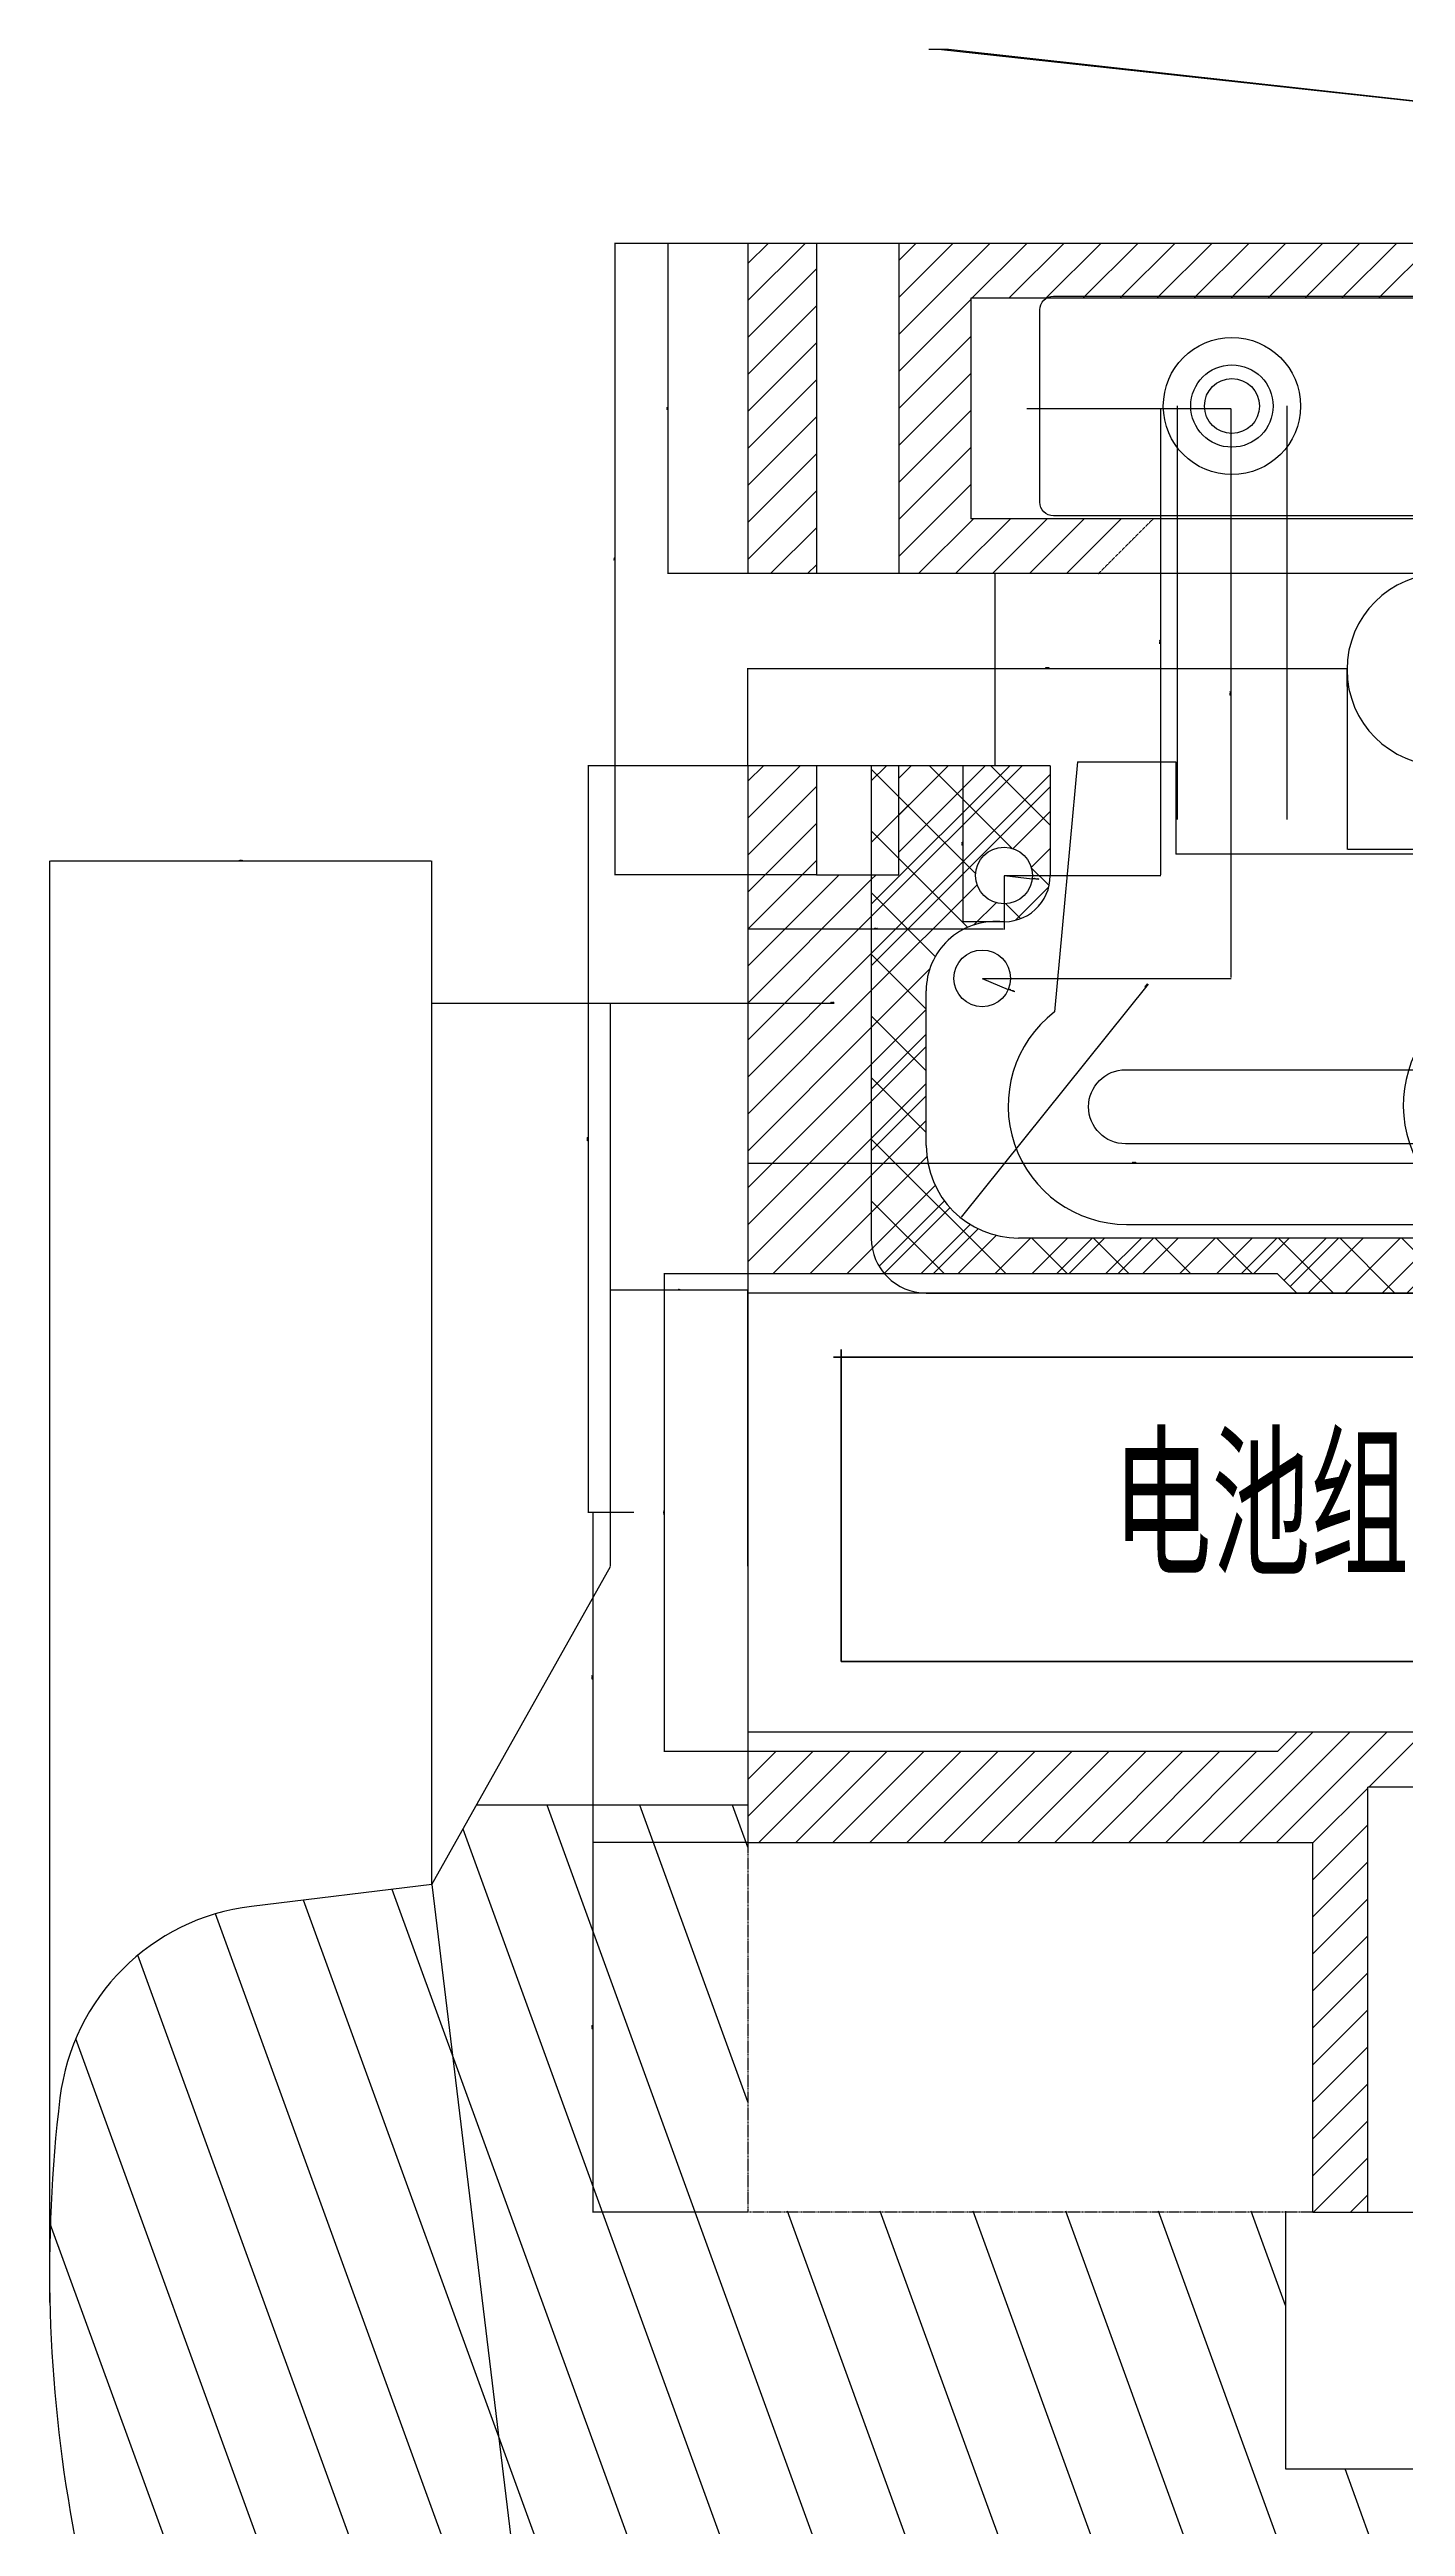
# Model space of a CAD drawing. Header units: millimetres. Extents: x -58888 to 18660, y 15387 to 38068.
# Drawn here: x -58888 to -53948, y 25546 to 34570 of the extents above; entities that cross this region are included whole.
import ezdxf
from ezdxf import colors
from ezdxf.entities.mleader import LeaderData, LeaderLine
from ezdxf.math import Vec2, Vec3

# ---------------------------------------------------------------- set-up
doc = ezdxf.new("R2010")
doc.units = ezdxf.units.MM
doc.linetypes.add('HIDDEN', pattern=[9.525, 6.35, -3.175])
doc.layers.add('图层2', color=108, linetype='Continuous')
doc.styles.get("Standard").update_dxf_attribs({"font": 'txt', "bigfont": 'gbcbig.shx'})
doc.dimstyles.new('ISO-25', dxfattribs={"dimtxt": 2.5, "dimasz": 2.5, "dimexe": 1.25, "dimexo": 0.625, "dimtad": 1, "dimtxsty": 'Standard', "dimcen": 2.5, "dimadec": 0, "dimazin": 0, "dimtfac": 1, "dimtmove": 0, "dimatfit": 3, "dimfxl": 1, "dimarcsym": 0})

# ---------------------------------------------------------------- blocks, each defined once
blk = doc.blocks.new('*D99')
at = {"layer": 'Defpoints', "color": 0, "linetype": 'ByBlock'}
for p in [(-56844.1, 30050.7), (-56844.1, 29043.7), (-56344.1, 29043.7)]:
    blk.add_point(p, dxfattribs=at)
at = {"layer": '图层2', "color": 0, "linetype": 'ByBlock', "lineweight": -2}
for p, q in [((-56844.1, 29044.4), (-56844.1, 30051.9)), ((-56346.6, 30050.7), (-56841.6, 30050.7)), ((-56344.1, 29044.4), (-56344.1, 30051.9))]:
    blk.add_line(p, q, dxfattribs=at)
at = {"layer": '图层2', "color": 0, "linetype": 'ByBlock'}
for points in [[(-56841.6, 30051.1), (-56841.6, 30050.3), (-56844.1, 30050.7)], [(-56346.6, 30051.1), (-56346.6, 30050.3), (-56344.1, 30050.7)]]:
    blk.add_solid(points, dxfattribs=at)
at = {"layer": '图层2', "color": 0, "linetype": 'ByBlock', "insert": (-56594.1, 30052.6), "char_height": 2.5, "attachment_point": 5}
blk.add_mtext('500', dxfattribs=at)
blk = doc.blocks.new('*D100')
at = {"layer": 'Defpoints', "color": 0, "linetype": 'ByBlock'}
for p in [(-57495.1, 31095.9), (-56844.1, 29043.7), (-57495.1, 27884.9)]:
    blk.add_point(p, dxfattribs=at)
at = {"layer": '图层2', "color": 0, "linetype": 'ByBlock', "lineweight": -2}
for p, q in [((-57495.1, 27885.5), (-57495.1, 31097.1)), ((-57492.6, 31095.9), (-56846.6, 31095.9)), ((-56844.1, 29044.4), (-56844.1, 31097.1)), ((-56844.1, 31095.9), (-56029.6, 31095.9))]:
    blk.add_line(p, q, dxfattribs=at)
at = {"layer": '图层2', "color": 0, "linetype": 'ByBlock'}
for points in [[(-57492.6, 31096.3), (-57492.6, 31095.5), (-57495.1, 31095.9)], [(-56846.6, 31096.3), (-56846.6, 31095.5), (-56844.1, 31095.9)]]:
    blk.add_solid(points, dxfattribs=at)
at = {"layer": '图层2', "color": 0, "linetype": 'ByBlock', "insert": (-56036.5, 31098), "char_height": 2.5, "attachment_point": 5}
blk.add_mtext('650,92', dxfattribs=at)
blk = doc.blocks.new('*D101')
at = {"layer": 'Defpoints', "color": 0, "linetype": 'ByBlock'}
for p in [(-58886.9, 31613.1), (-57495.1, 27884.9), (-58886.9, 26361.5)]:
    blk.add_point(p, dxfattribs=at)
at = {"layer": '图层2', "color": 0, "linetype": 'ByBlock', "lineweight": -2}
for p, q in [((-58886.9, 26362.1), (-58886.9, 31614.3)), ((-57497.6, 31613.1), (-58884.4, 31613.1)), ((-57495.1, 27885.5), (-57495.1, 31614.3))]:
    blk.add_line(p, q, dxfattribs=at)
at = {"layer": '图层2', "color": 0, "linetype": 'ByBlock'}
for points in [[(-58884.4, 31613.5), (-58884.4, 31612.6), (-58886.9, 31613.1)], [(-57497.6, 31613.5), (-57497.6, 31612.6), (-57495.1, 31613.1)]]:
    blk.add_solid(points, dxfattribs=at)
at = {"layer": '图层2', "color": 0, "linetype": 'ByBlock', "insert": (-58191, 31615.1), "char_height": 2.5, "attachment_point": 5}
blk.add_mtext('1391,84', dxfattribs=at)
blk = doc.blocks.new('fghjkkk')
at = {"layer": '图层2', "color": 4, "linetype": 'ByBlock'}
blk.add_lwpolyline([(8494.25, -2299.241), (8463.586, -2299.241, -0.414214), (8463.086, -2298.741), (8463.086, -2291.741, -0.414214), (8463.586, -2291.241), (8494.25, -2291.241, -0.414214), (8494.75, -2291.741), (8494.75, -2298.741, -0.414214)], format="xyb", close=True, dxfattribs=at)
for points in [[(8494.75, -2298.111), (8518.362, -2298.111, 1), (8518.362, -2292.371), (8494.75, -2292.371)], [(8521.132, -2295.991), (8531.23, -2295.991, 1), (8531.23, -2294.491), (8521.132, -2294.491)]]:
    blk.add_lwpolyline(points, format="xyb", dxfattribs=at)
at = {"layer": '图层2', "color": 2, "linetype": 'ByBlock'}
for radius in [2.5, 1.5]:
    blk.add_circle((8470.086, -2295.241), radius, dxfattribs=at)
at = {"layer": '图层2', "color": 4, "linetype": 'ByBlock'}
blk.add_circle((8470.086, -2295.241), 1, dxfattribs=at)
blk = doc.blocks.new('bfgjkkj')
at = {"layer": '图层2', "color": 2, "linetype": 'ByBlock'}
for p, q in [((8509.539, -2458.312), (8509.539, -2473.381)), ((8513.539, -2458.312), (8513.539, -2473.381))]:
    blk.add_line(p, q, dxfattribs=at)
blk.add_blockref('fghjkkk', (41.453, -163.072), dxfattribs=at)
blk = doc.blocks.new('*D138')
at = {"layer": 'Defpoints', "color": 0, "linetype": 'ByBlock'}
for p in [(-56344.1, 30110), (-56648.3, 28370), (-56344.1, 28370)]:
    blk.add_point(p, dxfattribs=at)
at = {"layer": '图层2', "color": 0, "linetype": 'ByBlock', "lineweight": -2}
for p, q in [((-56344.8, 30110), (-56649.5, 30110)), ((-56648.3, 30107.5), (-56648.3, 28372.5)), ((-56344.8, 28370), (-56649.5, 28370))]:
    blk.add_line(p, q, dxfattribs=at)
at = {"layer": '图层2', "color": 0, "linetype": 'ByBlock'}
for points in [[(-56648.7, 30107.5), (-56647.9, 30107.5), (-56648.3, 30110)], [(-56648.7, 28372.5), (-56647.9, 28372.5), (-56648.3, 28370)]]:
    blk.add_solid(points, dxfattribs=at)
at = {"layer": '图层2', "color": 0, "linetype": 'ByBlock', "insert": (-56650.2, 29240), "char_height": 2.5, "attachment_point": 5, "rotation": 90}
blk.add_mtext('M18*1.5', dxfattribs=at)
blk = doc.blocks.new('*D139')
at = {"layer": 'Defpoints', "color": 0, "linetype": 'ByBlock'}
for p in [(-56344.1, 33864), (-56635.8, 32661), (-56344.1, 32661)]:
    blk.add_point(p, dxfattribs=at)
at = {"layer": '图层2', "color": 0, "linetype": 'ByBlock', "lineweight": -2}
for p, q in [((-56344.8, 33864), (-56637.1, 33864)), ((-56635.8, 33861.5), (-56635.8, 32663.5)), ((-56344.8, 32661), (-56637.1, 32661))]:
    blk.add_line(p, q, dxfattribs=at)
at = {"layer": '图层2', "color": 0, "linetype": 'ByBlock'}
for points in [[(-56636.2, 33861.5), (-56635.4, 33861.5), (-56635.8, 33864)], [(-56636.2, 32663.5), (-56635.4, 32663.5), (-56635.8, 32661)]]:
    blk.add_solid(points, dxfattribs=at)
at = {"layer": '图层2', "color": 0, "linetype": 'ByBlock', "insert": (-56637.7, 33262.5), "char_height": 2.5, "attachment_point": 5, "rotation": 90}
blk.add_mtext('1203', dxfattribs=at)
blk = doc.blocks.new('*D140')
at = {"layer": 'Defpoints', "color": 0, "linetype": 'ByBlock'}
for p in [(-56344.1, 31961), (-56925.9, 29240), (-56820.8, 29240)]:
    blk.add_point(p, dxfattribs=at)
at = {"layer": '图层2', "color": 0, "linetype": 'ByBlock', "lineweight": -2}
for p, q in [((-56344.8, 31961), (-56927.2, 31961)), ((-56925.9, 31958.5), (-56925.9, 29242.5)), ((-56821.4, 29240), (-56927.2, 29240))]:
    blk.add_line(p, q, dxfattribs=at)
at = {"layer": '图层2', "color": 0, "linetype": 'ByBlock'}
for points in [[(-56926.3, 31958.5), (-56925.5, 31958.5), (-56925.9, 31961)], [(-56926.3, 29242.5), (-56925.5, 29242.5), (-56925.9, 29240)]]:
    blk.add_solid(points, dxfattribs=at)
at = {"layer": '图层2', "color": 0, "linetype": 'ByBlock', "insert": (-56928, 30600.5), "char_height": 2.5, "attachment_point": 5, "rotation": 90}
blk.add_mtext('2720,97', dxfattribs=at)
blk = doc.blocks.new('*D115')
at = {"layer": 'Defpoints', "color": 0, "linetype": 'ByBlock'}
for p in [(-56758.3, 29240), (-56909.1, 28038.7), (-56344.1, 28038.7)]:
    blk.add_point(p, dxfattribs=at)
at = {"layer": '图层2', "color": 0, "linetype": 'ByBlock', "lineweight": -2}
for p, q in [((-56758.9, 29240), (-56910.3, 29240)), ((-56909.1, 29237.5), (-56909.1, 28041.2)), ((-56344.8, 28038.7), (-56910.3, 28038.7))]:
    blk.add_line(p, q, dxfattribs=at)
at = {"layer": '图层2', "color": 0, "linetype": 'ByBlock'}
for points in [[(-56909.5, 29237.5), (-56908.7, 29237.5), (-56909.1, 29240)], [(-56909.5, 28041.2), (-56908.7, 28041.2), (-56909.1, 28038.7)]]:
    blk.add_solid(points, dxfattribs=at)
at = {"layer": '图层2', "color": 0, "linetype": 'ByBlock', "insert": (-56911.2, 28639.4), "char_height": 2.5, "attachment_point": 5, "rotation": 90}
blk.add_mtext('1201,27', dxfattribs=at)
blk = doc.blocks.new('*D141')
at = {"layer": 'Defpoints', "color": 0, "linetype": 'ByBlock'}
for p in [(-56344.1, 28038.7), (-56909.1, 26691.4), (-56344.1, 26691.4)]:
    blk.add_point(p, dxfattribs=at)
at = {"layer": '图层2', "color": 0, "linetype": 'ByBlock', "lineweight": -2}
for p, q in [((-56344.8, 28038.7), (-56910.3, 28038.7)), ((-56909.1, 28036.2), (-56909.1, 26693.9)), ((-56344.8, 26691.4), (-56910.3, 26691.4))]:
    blk.add_line(p, q, dxfattribs=at)
at = {"layer": '图层2', "color": 0, "linetype": 'ByBlock'}
for points in [[(-56909.5, 28036.2), (-56908.7, 28036.2), (-56909.1, 28038.7)], [(-56909.5, 26693.9), (-56908.7, 26693.9), (-56909.1, 26691.4)]]:
    blk.add_solid(points, dxfattribs=at)
at = {"layer": '图层2', "color": 0, "linetype": 'ByBlock', "insert": (-56911.2, 27365.1), "char_height": 2.5, "attachment_point": 5, "rotation": 90}
blk.add_mtext('1347,36', dxfattribs=at)
blk = doc.blocks.new('*D142')
at = {"layer": 'Defpoints', "color": 0, "linetype": 'ByBlock'}
for p in [(-54160.9, 32311), (-50438.6, 32311), (-50438.6, 31657.5)]:
    blk.add_point(p, dxfattribs=at)
at = {"layer": '图层2', "color": 0, "linetype": 'ByBlock', "lineweight": -2}
for p, q in [((-54160.9, 32310.4), (-54160.9, 31656.3)), ((-50438.6, 32310.4), (-50438.6, 31656.3)), ((-54158.4, 31657.5), (-50441.1, 31657.5))]:
    blk.add_line(p, q, dxfattribs=at)
at = {"layer": '图层2', "color": 0, "linetype": 'ByBlock'}
for points in [[(-54158.4, 31657.9), (-54158.4, 31657.1), (-54160.9, 31657.5)], [(-50441.1, 31657.9), (-50441.1, 31657.1), (-50438.6, 31657.5)]]:
    blk.add_solid(points, dxfattribs=at)
at = {"layer": '图层2', "color": 0, "linetype": 'ByBlock', "insert": (-52299.7, 31659.6), "char_height": 2.5, "attachment_point": 5}
blk.add_mtext('3722,32', dxfattribs=at)
blk = doc.blocks.new('*D116')
at = {"layer": 'Defpoints', "color": 0, "linetype": 'ByBlock'}
for p in [(-54160.9, 32315.1), (-54160.9, 32248.5), (-56344.1, 31961)]:
    blk.add_point(p, dxfattribs=at)
at = {"layer": '图层2', "color": 0, "linetype": 'ByBlock', "lineweight": -2}
for p, q in [((-56344.1, 31961.6), (-56344.1, 32316.4)), ((-56341.6, 32315.1), (-54163.4, 32315.1)), ((-54160.9, 32249.1), (-54160.9, 32316.4))]:
    blk.add_line(p, q, dxfattribs=at)
at = {"layer": '图层2', "color": 0, "linetype": 'ByBlock'}
for points in [[(-56341.6, 32315.5), (-56341.6, 32314.7), (-56344.1, 32315.1)], [(-54163.4, 32315.5), (-54163.4, 32314.7), (-54160.9, 32315.1)]]:
    blk.add_solid(points, dxfattribs=at)
at = {"layer": '图层2', "color": 0, "linetype": 'ByBlock', "insert": (-55252.5, 32317.2), "char_height": 2.5, "attachment_point": 5}
blk.add_mtext('2183,27', dxfattribs=at)
blk = doc.blocks.new('*D143')
at = {"layer": 'Defpoints', "color": 0, "linetype": 'ByBlock'}
for p in [(-56344.1, 33864), (-56828.6, 31564), (-56094.1, 31564)]:
    blk.add_point(p, dxfattribs=at)
at = {"layer": '图层2', "color": 0, "linetype": 'ByBlock', "lineweight": -2}
for p, q in [((-56344.8, 33864), (-56829.9, 33864)), ((-56828.6, 33861.5), (-56828.6, 31566.5)), ((-56094.8, 31564), (-56829.9, 31564))]:
    blk.add_line(p, q, dxfattribs=at)
at = {"layer": '图层2', "color": 0, "linetype": 'ByBlock'}
for points in [[(-56829.1, 33861.5), (-56828.2, 33861.5), (-56828.6, 33864)], [(-56829.1, 31566.5), (-56828.2, 31566.5), (-56828.6, 31564)]]:
    blk.add_solid(points, dxfattribs=at)
at = {"layer": '图层2', "color": 0, "linetype": 'ByBlock', "insert": (-56830.5, 32714), "char_height": 2.5, "attachment_point": 5, "rotation": 90}
blk.add_mtext('2300', dxfattribs=at)
blk = doc.blocks.new('*D117')
at = {"layer": 'Defpoints', "color": 0, "linetype": 'ByBlock'}
for p in [(-55410.7, 31561.1), (-55307.9, 31549.1)]:
    blk.add_point(p, dxfattribs=at)
at = {"layer": '图层2', "color": 0, "linetype": 'ByBlock', "lineweight": -2}
for p, q in [((-55410.7, 31561.1), (-55307.9, 31549.1)), ((-55284, 31546.4), (-55305.4, 31548.9))]:
    blk.add_line(p, q, dxfattribs=at)
at = {"layer": '图层2', "color": 0, "linetype": 'ByBlock'}
blk.add_solid([(-55305.4, 31549.3), (-55305.5, 31548.4), (-55307.9, 31549.1)], dxfattribs=at)
at = {"layer": '图层2', "color": 0, "linetype": 'ByBlock', "insert": (-55293.3, 31549.5), "char_height": 2.5, "attachment_point": 5, "rotation": 353.38564}
blk.add_mtext('M2 深度8mm', dxfattribs=at)
blk = doc.blocks.new('*D145')
at = {"layer": 'Defpoints', "color": 0, "linetype": 'ByBlock'}
for p in [(-55490.2, 31186.4), (-55395, 31146.3)]:
    blk.add_point(p, dxfattribs=at)
at = {"layer": '图层2', "color": 0, "linetype": 'ByBlock', "lineweight": -2}
for p, q in [((-55490.2, 31186.4), (-55395, 31146.3)), ((-55372.9, 31137), (-55392.7, 31145.4))]:
    blk.add_line(p, q, dxfattribs=at)
at = {"layer": '图层2', "color": 0, "linetype": 'ByBlock'}
blk.add_solid([(-55392.6, 31145.7), (-55392.9, 31145), (-55395, 31146.3)], dxfattribs=at)
at = {"layer": '图层2', "color": 0, "linetype": 'ByBlock', "insert": (-55380.9, 31142.5), "char_height": 2.5, "attachment_point": 5, "rotation": 337.18463}
blk.add_mtext('%%C2 深度6mm', dxfattribs=at)
blk = doc.blocks.new('*D146')
at = {"layer": 'Defpoints', "color": 0, "linetype": 'ByBlock'}
for p in [(-56344.1, 31561.1), (-55410.7, 31561.1), (-56344.1, 31365.7)]:
    blk.add_point(p, dxfattribs=at)
at = {"layer": '图层2', "color": 0, "linetype": 'ByBlock', "lineweight": -2}
for p, q in [((-56344.1, 31560.4), (-56344.1, 31364.5)), ((-55410.7, 31560.4), (-55410.7, 31364.5)), ((-55413.2, 31365.7), (-56341.6, 31365.7))]:
    blk.add_line(p, q, dxfattribs=at)
at = {"layer": '图层2', "color": 0, "linetype": 'ByBlock'}
for points in [[(-56341.6, 31366.2), (-56341.6, 31365.3), (-56344.1, 31365.7)], [(-55413.2, 31366.2), (-55413.2, 31365.3), (-55410.7, 31365.7)]]:
    blk.add_solid(points, dxfattribs=at)
at = {"layer": '图层2', "color": 0, "linetype": 'ByBlock', "insert": (-55877.4, 31367.8), "char_height": 2.5, "attachment_point": 5}
blk.add_mtext('933,48', dxfattribs=at)
blk = doc.blocks.new('*D118')
at = {"layer": 'Defpoints', "color": 0, "linetype": 'ByBlock'}
for p in [(-55327.6, 33262.5), (-55410.7, 31561.1), (-54840.5, 31561.1)]:
    blk.add_point(p, dxfattribs=at)
at = {"layer": '图层2', "color": 0, "linetype": 'ByBlock', "lineweight": -2}
for p, q in [((-55327, 33262.5), (-54839.2, 33262.5)), ((-54840.5, 33260), (-54840.5, 31563.6)), ((-55410, 31561.1), (-54839.2, 31561.1))]:
    blk.add_line(p, q, dxfattribs=at)
at = {"layer": '图层2', "color": 0, "linetype": 'ByBlock'}
for points in [[(-54840.9, 33260), (-54840.1, 33260), (-54840.5, 33262.5)], [(-54840.9, 31563.6), (-54840.1, 31563.6), (-54840.5, 31561.1)]]:
    blk.add_solid(points, dxfattribs=at)
at = {"layer": '图层2', "color": 0, "linetype": 'ByBlock', "insert": (-54842.6, 32411.8), "char_height": 2.5, "attachment_point": 5, "rotation": 90}
blk.add_mtext('1701,43', dxfattribs=at)
blk = doc.blocks.new('*D119')
at = {"layer": 'Defpoints', "color": 0, "linetype": 'ByBlock'}
for p in [(-55327.6, 33262.5), (-55490.2, 31186.4), (-54583.7, 31186.4)]:
    blk.add_point(p, dxfattribs=at)
at = {"layer": '图层2', "color": 0, "linetype": 'ByBlock', "lineweight": -2}
for p, q in [((-55327, 33262.5), (-54582.5, 33262.5)), ((-54583.7, 33260), (-54583.7, 31188.9)), ((-55489.6, 31186.4), (-54582.5, 31186.4))]:
    blk.add_line(p, q, dxfattribs=at)
at = {"layer": '图层2', "color": 0, "linetype": 'ByBlock'}
for points in [[(-54584.2, 33260), (-54583.3, 33260), (-54583.7, 33262.5)], [(-54584.2, 31188.9), (-54583.3, 31188.9), (-54583.7, 31186.4)]]:
    blk.add_solid(points, dxfattribs=at)
at = {"layer": '图层2', "color": 0, "linetype": 'ByBlock', "insert": (-54585.8, 32224.4), "char_height": 2.5, "attachment_point": 5, "rotation": 90}
blk.add_mtext('2076,12', dxfattribs=at)
blk = doc.blocks.new('*D148')
at = {"layer": 'Defpoints', "color": 0, "linetype": 'ByBlock'}
for p in [(-56344.1, 30681), (-53528.1, 30722.4), (-53528.1, 30512.7)]:
    blk.add_point(p, dxfattribs=at)
at = {"layer": '图层2', "color": 0, "linetype": 'ByBlock', "lineweight": -2}
for p, q in [((-53528.1, 30721.8), (-53528.1, 30511.4)), ((-56344.1, 30680.4), (-56344.1, 30511.4)), ((-56341.6, 30512.7), (-53530.6, 30512.7))]:
    blk.add_line(p, q, dxfattribs=at)
at = {"layer": '图层2', "color": 0, "linetype": 'ByBlock'}
for points in [[(-56341.6, 30513.1), (-56341.6, 30512.3), (-56344.1, 30512.7)], [(-53530.6, 30513.1), (-53530.6, 30512.3), (-53528.1, 30512.7)]]:
    blk.add_solid(points, dxfattribs=at)
at = {"layer": '图层2', "color": 0, "linetype": 'ByBlock', "insert": (-54936.1, 30514.8), "char_height": 2.5, "attachment_point": 5}
blk.add_mtext('2816,01', dxfattribs=at)
blk = doc.blocks.new('*D149')
at = {"layer": 'Defpoints', "color": 0, "linetype": 'ByBlock'}
for p in [(-55242.3, 31961), (-55560.4, 31392.6), (-55410.7, 31392.6)]:
    blk.add_point(p, dxfattribs=at)
at = {"layer": '图层2', "color": 0, "linetype": 'ByBlock', "lineweight": -2}
for p, q in [((-55242.9, 31961), (-55561.7, 31961)), ((-55560.4, 31958.5), (-55560.4, 31395.1)), ((-55411.3, 31392.6), (-55561.7, 31392.6))]:
    blk.add_line(p, q, dxfattribs=at)
at = {"layer": '图层2', "color": 0, "linetype": 'ByBlock'}
for points in [[(-55560.8, 31958.5), (-55560, 31958.5), (-55560.4, 31961)], [(-55560.8, 31395.1), (-55560, 31395.1), (-55560.4, 31392.6)]]:
    blk.add_solid(points, dxfattribs=at)
at = {"layer": '图层2', "color": 0, "linetype": 'ByBlock', "insert": (-55562.5, 31676.8), "char_height": 2.5, "attachment_point": 5, "rotation": 90}
blk.add_mtext('568,35', dxfattribs=at)
blk = doc.blocks.new('*D150')
at = {"layer": 'Defpoints', "color": 0, "linetype": 'ByBlock'}
for p in [(-55357.3, 30576.8), (-55568.1, 30314.1)]:
    blk.add_point(p, dxfattribs=at)
at = {"layer": '图层2', "color": 0, "linetype": 'ByBlock', "lineweight": -2}
blk.add_line((-54885, 31165.7), (-55566.5, 30316), dxfattribs=at)
at = {"layer": '图层2', "color": 0, "linetype": 'ByBlock'}
blk.add_solid([(-55566.8, 30316.3), (-55566.2, 30315.8), (-55568.1, 30314.1)], dxfattribs=at)
at = {"layer": '图层2', "color": 0, "linetype": 'ByBlock', "insert": (-54891.9, 31160.5), "char_height": 2.5, "attachment_point": 5, "rotation": 51.2675}
blk.add_mtext('R336,84', dxfattribs=at)

msp = doc.modelspace()

# ---------------------------------------------------------------- hatches: boundary and pattern name
at = {"layer": '图层2', "linetype": 'ByBlock'}
h = msp.add_hatch(dxfattribs=at)
h.set_pattern_fill('ANSI37', color=62, scale=50)
h.set_pattern_definition([(45, (-269939.84, 88389.9), (-112.2532, 112.2532), []), (135, (-269939.84, 88389.9), (-112.2532, -112.2532), [])])
h.paths.add_polyline_path([(-55794.149, 31960.98), (-55894.149, 31960.98), (-55894.149, 31563.98), (-55794.149, 31563.98)], flags=17)
h.paths.add_polyline_path([(-55242.253, 31960.98), (-55794.149, 31960.98), (-55794.149, 31563.98), (-55894.149, 31563.98), (-55894.149, 30240.008, 0.17876466), (-55846.136, 30110.008), (-54414.149, 30110.008), (-54344.149, 30040.008), (-51454.055, 30040.008), (-51654.055, 30240.008), (-55357.309, 30240.008, -0.41421356), (-55694.149, 30576.848), (-55694.149, 31141.172, -0.43908243), (-55420.284, 31392.908, 0.4310378), (-55242.253, 31561.054)])
h.paths.add_polyline_path([(-55307.237, 31561.054, -1), (-55514.109, 31561.054, -1)], flags=16)
h.paths.add_polyline_path([(-48737.961, 30240.008), (-51654.055, 30240.008), (-51454.055, 30040.008), (-48937.961, 30040.008)])
h.paths.add_polyline_path([(-48594.199, 30240.008), (-48737.961, 30240.008), (-48937.961, 30040.008), (-48794.199, 30040.008, 0.41421356)])
h.paths.add_polyline_path([(-48794.199, 32860.98), (-50569.627, 32860.98), (-50369.627, 32660.98), (-48594.199, 32660.98, 0.41421356)])
h.paths.add_polyline_path([(-50569.627, 32860.98), (-52028.666, 32860.98, 0.41421356), (-52228.666, 32660.98), (-50788.559, 32660.98), (-50369.627, 32660.98)])
h = msp.add_hatch(dxfattribs=at)
h.set_pattern_fill('ANSI31', color=4, scale=100, angle=65)
h.set_pattern_definition([(110, (-905925.4, 279102.75), (-298.35241, -108.5914), [])])
h.paths.add_polyline_path([(-52021.831, 24274.494, -0.24281343), (-51463.971, 24592.281), (-48151.895, 24729.478, -0.60925201), (-47536.093, 23648.464), (-48971.61, 21440.979, -0.32277891), (-49734.791, 21145.171), (-52824.808, 21949.581, -0.37647945), (-53098.18, 22619.324)], flags=16)
h.paths.add_polyline_path([(-47390.874, 21487.165), (-45399.91, 24548.796, -0.24281343), (-44842.05, 24866.583), (-40619.949, 25041.476, -0.60925201), (-40004.146, 23960.462), (-42703.649, 19809.267, -0.32277891), (-43466.831, 19513.459), (-46980.393, 20428.13, -0.51196847)], flags=16)
h.paths.add_polyline_path([(-41122.913, 19855.453), (-37867.963, 24860.794, -0.24281343), (-37310.104, 25178.581), (-31097.028, 25435.947, -0.29634253), (-29895.241, 24557.974, -0.20121363), (-29924.915, 23110.825), (-30732.152, 21617.942, 0.09238519), (-32418.038, 18253.242, -0.34522848), (-34572.711, 17198.09), (-40712.432, 18796.418, -0.51196847)], flags=16)
h.paths.add_polyline_path([(-57495.066, 27884.897), (-58152.262, 27805.388, 0.34516223), (-58850.33, 27107.715, 0.15156572), (-58299.647, 24079.358, -0.11586406), (-57527.602, 19738.273, 0.21312107), (-57056.105, 16696.075, 0.24871702), (-56807.78, 16564.405), (-56125.485, 16564.405)])
edge = h.paths.add_edge_path()
edge.add_line((-17258.239, 24118.108), (-17258.239, 24718.108))
edge.add_line((-17258.239, 24718.108), (-17058.888, 24718.108))
edge.add_line((-17058.888, 24718.108), (-17058.888, 25756.178))
edge.add_line((-17058.888, 25756.178), (-20300.791, 25756.178))
edge.add_line((-20300.791, 25756.178), (-20300.791, 25260.247))
edge.add_line((-20300.791, 25260.247), (-19758.687, 25260.247))
edge.add_arc((-19758.687, 24960.247), 300, 45.0173803, 90, ccw=False)
edge.add_line((-19546.62, 25172.444), (-19397.117, 25023.032))
edge.add_arc((-19609.185, 24810.836), 300, 3.4703282, 45.0173803, ccw=False)
edge.add_line((-19309.735, 24828.995), (-19259.588, 24002.073))
edge.add_arc((-19559.038, 23983.914), 300, -36.114949, 3.4703282, ccw=False)
edge.add_line((-19316.687, 23807.092), (-20275.67, 22492.718))
edge.add_arc((-20518.021, 22669.54), 300, 270, 323.885051, ccw=False)
edge.add_line((-20518.021, 22369.54), (-22892.832, 22369.54))
edge.add_arc((-22892.832, 22669.54), 300, 209.6387518, 270, ccw=False)
edge.add_line((-23153.58, 22521.181), (-23954.456, 23928.76))
edge.add_arc((-23693.708, 24077.119), 300, 183.3685003, 209.6387518, ccw=False)
edge.add_line((-23993.19, 24059.492), (-24012.942, 24395.08))
edge.add_arc((-23713.46, 24412.708), 300, 134.9825485, 183.3685003, ccw=False)
edge.add_line((-23925.528, 24624.904), (-23377.654, 25172.444))
edge.add_arc((-23165.587, 24960.247), 300, 90, 134.9825485, ccw=False)
edge.add_line((-23165.587, 25260.247), (-22700.791, 25260.247))
edge.add_line((-22700.791, 25260.247), (-22700.791, 25756.178))
edge.add_line((-22700.791, 25756.178), (-54384.893, 25756.178))
edge.add_line((-54384.893, 25756.178), (-54384.893, 26695.107))
edge.add_line((-54384.893, 26695.107), (-56344.149, 26695.107))
edge.add_line((-56344.149, 26695.107), (-56344.149, 28174.342))
edge.add_line((-56344.149, 28174.342), (-57332.485, 28174.342))
edge.add_line((-57332.485, 28174.342), (-57495.066, 27884.897))
edge.add_line((-57495.066, 27884.897), (-56125.485, 16564.405))
edge.add_line((-56125.485, 16564.405), (-52816.566, 16564.405))
edge.add_line((-52816.566, 16564.405), (-52800.47, 16695.88))
edge.add_arc((-51149.929, 17830.08), 2002.672, 82.8797516, 214.4956419, ccw=False)
edge.add_line((-50901.694, 19817.308), (-33883.103, 15386.93))
edge.add_line((-33883.103, 15386.93), (-27226.501, 15386.93))
edge.add_arc((-27226.501, 15486.93), 100, 270, 369.2135186)
edge.add_arc((-12199.043, 17924.486), 15123.869, 161.012335, 189.2135186, ccw=False)
edge.add_arc((-25334.891, 22475.924), 1222.248, 34.2506382, 162.4117108, ccw=False)
edge.add_line((-24324.601, 23163.822), (-23675.713, 22023.37))
edge.add_arc((-23067.301, 22369.54), 700, 209.6387518, 270)
edge.add_line((-23067.301, 21669.54), (-20365.542, 21669.54))
edge.add_arc((-20365.542, 22369.54), 700, 270, 323.885051)
edge.add_line((-19800.057, 21956.955), (-18432.955, 23830.693))
edge.add_arc((-17867.47, 23418.108), 700, 90, 143.885051, ccw=False)
edge.add_line((-17867.47, 24118.108), (-17258.239, 24118.108))
h.paths.add_polyline_path([(-3736.66, 24118.108), (-1495.066, 26693.779), (-1495.066, 27323.736), (-16108.888, 27323.736), (-16108.888, 25756.178), (-16458.888, 25756.178), (-16458.888, 24718.108), (-16258.239, 24718.108), (-16258.239, 24118.108)])

# ---------------------------------------------------------------- linework, layer by layer
at = {"color": 3, "lineweight": 60}
for p, q in [((-49372.23, 29806.845), (-56031.888, 29806.845)), ((-56004.14, 29834.574), (-56004.14, 28697.685)), ((-56004.14, 28697.685), (-49372.23, 28697.685))]:
    msp.add_line(p, q, dxfattribs=at)
at = {"color": 2, "linetype": 'ByBlock'}
msp.add_line((-57495.066, 27884.897), (-58152.262, 27805.388), dxfattribs=at)
for centre, radius, start, end in [((-58056.176, 27011.179), 800, 96.8982552, 173.0692175), ((-53694.615, 26480.995), 5193.668, 173.0692175, 207.5431396)]:
    msp.add_arc(centre, radius, start, end, dxfattribs=at)
at = {"layer": '图层2', "color": 2, "linetype": 'ByBlock'}
for p, q in [((-56344.149, 33863.98), (-56344.149, 32660.98)), ((-48344.199, 33863.98), (-56344.149, 33863.98)), ((-48344.199, 32660.98), (-56344.149, 32660.98)), ((-55444.149, 32660.98), (-55444.149, 31960.98)), ((-56344.149, 31960.98), (-56344.149, 28038.739)), ((-55242.253, 31960.98), (-56344.149, 31960.98)), ((-55242.253, 31960.98), (-55242.253, 31561.054)), ((-55694.149, 30576.848), (-55694.149, 31141.172)), ((-48344.199, 30240.008), (-55357.309, 30240.008)), ((-57495.066, 27884.897), (-56844.149, 29043.736)), ((-56344.149, 28174.342), (-57332.485, 28174.342)), ((-54084.893, 26691.379), (-54084.893, 28240.008)), ((-56344.149, 28038.739), (-54284.893, 28038.739)), ((-54284.893, 26691.379), (-54284.893, 28038.739)), ((-57495.066, 27884.897), (-56125.485, 16564.405)), ((-54384.893, 26695.107), (-54384.893, 25756.178)), ((-54284.893, 26691.379), (-46964.199, 26691.379)), ((-54384.893, 25756.178), (-16108.888, 25756.178))]:
    msp.add_line(p, q, dxfattribs=at)
at = {"layer": '图层2', "color": 4, "linetype": 'ByBlock'}
for p, q in [((-56344.149, 33790.234), (-56270.403, 33863.98)), ((-56344.149, 33655.531), (-56135.7, 33863.98)), ((-55794.149, 33801.419), (-55731.588, 33863.98)), ((-55794.149, 33666.715), (-55596.884, 33863.98)), ((-55794.149, 33532.011), (-55462.18, 33863.98)), ((-55527.477, 33663.98), (-55327.477, 33863.98)), ((-55392.773, 33663.98), (-55192.773, 33863.98)), ((-55258.069, 33663.98), (-55058.069, 33863.98)), ((-55123.365, 33663.98), (-54923.365, 33863.98)), ((-54988.661, 33663.98), (-54788.661, 33863.98)), ((-54853.957, 33663.98), (-54653.957, 33863.98)), ((-54719.254, 33663.98), (-54519.254, 33863.98)), ((-54584.55, 33663.98), (-54384.55, 33863.98)), ((-54449.846, 33663.98), (-54249.846, 33863.98)), ((-54315.142, 33663.98), (-54115.142, 33863.98)), ((-54180.438, 33663.98), (-53980.438, 33863.98)), ((-54045.734, 33663.98), (-53845.734, 33863.98)), ((-56344.149, 33520.827), (-56094.149, 33770.827)), ((-55794.149, 33397.308), (-55531.95, 33659.507)), ((-56344.149, 33386.123), (-56094.149, 33636.123)), ((-56333.088, 33262.48), (-56094.149, 33501.419)), ((-55794.149, 33262.604), (-55531.95, 33524.803)), ((-55659.569, 33262.48), (-55531.95, 33390.099)), ((-56198.384, 33262.48), (-56094.149, 33366.715)), ((-56344.149, 33251.419), (-56333.088, 33262.48)), ((-56344.149, 33116.715), (-56198.384, 33262.48)), ((-56344.149, 32982.011), (-56094.149, 33232.011)), ((-55794.149, 33127.9), (-55659.569, 33262.48)), ((-55794.149, 32993.196), (-55531.95, 33255.395)), ((-55794.149, 32858.492), (-55531.95, 33120.692)), ((-56344.149, 32847.308), (-56094.149, 33097.308)), ((-56344.149, 32712.604), (-56094.149, 32962.604)), ((-55794.149, 32723.788), (-55531.95, 32985.988)), ((-55722.254, 32660.98), (-55522.254, 32860.98)), ((-55587.55, 32660.98), (-55387.55, 32860.98)), ((-55452.846, 32660.98), (-55252.846, 32860.98)), ((-55318.142, 32660.98), (-55118.142, 32860.98)), ((-55183.438, 32660.98), (-54983.438, 32860.98)), ((-56261.069, 32660.98), (-56094.149, 32827.9)), ((-56126.365, 32660.98), (-56094.149, 32693.196)), ((-56344.149, 31904.381), (-56287.55, 31960.98)), ((-56344.149, 31769.677), (-56152.846, 31960.98)), ((-55894.149, 31411.454), (-55344.623, 31960.98)), ((-55794.149, 31915.565), (-55748.734, 31960.98)), ((-55794.149, 31780.861), (-55614.03, 31960.98)), ((-55794.149, 31646.158), (-55479.327, 31960.98)), ((-56344.149, 31634.973), (-56094.149, 31884.973)), ((-55894.149, 31276.75), (-55242.253, 31928.646)), ((-55377.254, 31658.942), (-55242.253, 31793.942)), ((-56344.149, 31500.269), (-56094.149, 31750.269)), ((-56344.149, 31365.565), (-56094.149, 31615.565)), ((-55311.398, 31590.094), (-55242.253, 31659.239)), ((-56344.149, 31230.861), (-56011.03, 31563.98)), ((-56344.149, 31096.158), (-55894.149, 31546.158)), ((-55894.149, 31546.158), (-55876.327, 31563.98)), ((-55894.149, 31142.046), (-55508.561, 31527.634)), ((-55368.889, 31397.899), (-55247.519, 31519.269)), ((-56344.149, 30961.454), (-55894.149, 31411.454)), ((-55520.281, 31381.211), (-55439.713, 31461.778)), ((-56344.149, 30826.75), (-55894.149, 31276.75)), ((-56344.149, 30692.046), (-55894.149, 31142.046)), ((-55894.149, 31007.342), (-55681.558, 31219.934)), ((-55894.149, 30872.638), (-55694.149, 31072.638)), ((-56344.149, 30557.342), (-55894.149, 31007.342)), ((-56344.149, 30422.638), (-55894.149, 30872.638)), ((-55894.149, 30737.935), (-55694.149, 30937.935)), ((-55894.149, 30603.231), (-55694.149, 30803.231)), ((-56344.149, 30287.935), (-55894.149, 30737.935)), ((-56344.149, 30153.231), (-55894.149, 30603.231)), ((-55894.149, 30468.527), (-55694.149, 30668.527)), ((-55894.149, 30333.823), (-55691.697, 30536.276)), ((-56252.668, 30110.008), (-55894.149, 30468.527)), ((-55890.627, 30202.641), (-55661.368, 30431.901)), ((-56117.964, 30110.008), (-55894.149, 30333.823)), ((-55847.247, 30111.318), (-55607.382, 30351.183)), ((-55713.853, 30110.008), (-55533.87, 30289.991)), ((-55579.149, 30110.008), (-55439.074, 30250.083)), ((-55444.445, 30110.008), (-55314.445, 30240.008)), ((-55309.741, 30110.008), (-55179.741, 30240.008)), ((-55175.037, 30110.008), (-55045.037, 30240.008)), ((-55040.333, 30110.008), (-54910.333, 30240.008)), ((-54905.63, 30110.008), (-54775.63, 30240.008)), ((-54770.926, 30110.008), (-54640.926, 30240.008)), ((-54636.222, 30110.008), (-54506.222, 30240.008)), ((-54501.518, 30110.008), (-54371.518, 30240.008)), ((-54390.482, 30086.341), (-54236.814, 30240.008)), ((-54302.11, 30040.008), (-54102.11, 30240.008)), ((-54167.406, 30040.008), (-53967.406, 30240.008)), ((-54032.703, 30040.008), (-53832.703, 30240.008)), ((-55983.26, 30110.008), (-55890.627, 30202.641)), ((-54414.149, 30110.008), (-56344.149, 30110.008)), ((-55848.556, 30110.008), (-55847.247, 30111.318)), ((-54344.149, 30040.008), (-54414.149, 30110.008)), ((-54686.933, 28038.739), (-54285.664, 28440.008)), ((-54552.229, 28038.739), (-54150.96, 28440.008)), ((-54417.525, 28038.739), (-54016.257, 28440.008)), ((-54344.149, 28440.008), (-54414.149, 28370.008)), ((-54081.553, 28240.008), (-53881.553, 28440.008)), ((-54414.149, 28370.008), (-56344.149, 28370.008)), ((-56344.149, 28267.377), (-56241.518, 28370.008)), ((-56344.149, 28132.673), (-56106.814, 28370.008)), ((-56303.379, 28038.739), (-55972.11, 28370.008)), ((-56168.675, 28038.739), (-55837.406, 28370.008)), ((-56033.971, 28038.739), (-55702.703, 28370.008)), ((-55899.268, 28038.739), (-55567.999, 28370.008)), ((-55764.564, 28038.739), (-55433.295, 28370.008)), ((-55629.86, 28038.739), (-55298.591, 28370.008)), ((-55495.156, 28038.739), (-55163.887, 28370.008)), ((-55360.452, 28038.739), (-55029.183, 28370.008)), ((-55225.748, 28038.739), (-54894.48, 28370.008)), ((-55091.045, 28038.739), (-54759.776, 28370.008)), ((-54956.341, 28038.739), (-54625.072, 28370.008)), ((-54821.637, 28038.739), (-54490.368, 28370.008)), ((-54284.893, 28036.668), (-54084.893, 28236.668)), ((-54284.893, 27901.964), (-54084.893, 28101.964)), ((-54284.893, 27767.26), (-54084.893, 27967.26)), ((-54284.893, 27632.556), (-54084.893, 27832.556)), ((-54284.893, 27497.853), (-54084.893, 27697.853)), ((-54284.893, 27363.149), (-54084.893, 27563.149)), ((-54284.893, 27228.445), (-54084.893, 27428.445)), ((-54284.893, 27093.741), (-54084.893, 27293.741)), ((-54284.893, 26959.037), (-54084.893, 27159.037)), ((-54284.893, 26824.333), (-54084.893, 27024.333)), ((-54283.143, 26691.379), (-54084.893, 26889.63)), ((-54148.439, 26691.379), (-54084.893, 26754.926))]:
    msp.add_line(p, q, dxfattribs=at)
at = {"layer": '图层2', "color": 1, "linetype": 'HIDDEN', "ltscale": 0.2}
for p, q in [((-56094.149, 33863.98), (-56094.149, 32660.98)), ((-55794.149, 33863.98), (-55794.149, 32660.98)), ((-55531.95, 33663.98), (-55531.95, 32860.98)), ((-48344.199, 33663.98), (-55531.95, 33663.98)), ((-48344.199, 32860.98), (-55531.95, 32860.98)), ((-55066.579, 32660.98), (-54866.579, 32860.98)), ((-48794.199, 30040.008), (-56344.149, 30040.008)), ((-48937.961, 28440.008), (-56344.149, 28440.008)), ((-49132.942, 28240.008), (-54084.893, 28240.008))]:
    msp.add_line(p, q, dxfattribs=at)
at = {"layer": '图层2', "color": 1, "linetype": 'ByBlock'}
for p, q in [((-55143.484, 31974.887), (-55226.75, 31063.951)), ((-55143.484, 31974.887), (-54785.042, 31974.887)), ((-55143.484, 31974.887), (-54785.042, 31974.887)), ((-54785.042, 31974.887), (-54785.042, 31638.652)), ((-52110.3, 31638.652), (-54785.042, 31638.652)), ((-54963.852, 30289.998), (-51217.905, 30289.998))]:
    msp.add_line(p, q, dxfattribs=at)
at = {"layer": '图层2', "color": 1, "linetype": 'HIDDEN', "ltscale": 0.5}
msp.add_line((-56344.149, 29043.736), (-56344.149, 26695.107), dxfattribs=at)
at = {"layer": '图层2', "color": 3, "linetype": 'HIDDEN', "ltscale": 0.5}
msp.add_line((-54284.893, 26691.379), (-56344.149, 26691.379), dxfattribs=at)
at = {"layer": '图层2', "color": 1, "linetype": 'ByBlock'}
msp.add_lwpolyline([(-53810.876, 31960.98), (-50788.559, 31960.98, 1), (-50788.559, 32660.98), (-53810.876, 32660.98, 1)], format="xyb", close=True, dxfattribs=at)
at = {"layer": '图层2', "color": 1, "linetype": 'HIDDEN', "ltscale": 0.2}
msp.add_lwpolyline([(-56094.149, 31960.98), (-56094.149, 31563.98), (-55794.149, 31563.98), (-55794.149, 31960.98)], dxfattribs=at)
at = {"layer": '图层2', "color": 62, "linetype": 'ByBlock'}
msp.add_lwpolyline([(-55894.149, 31960.98), (-55894.149, 30240.008, 0.41421356), (-55694.149, 30040.008), (-48794.199, 30040.008, 0.41421356), (-48594.199, 30240.008)], format="xyb", dxfattribs=at)
at = {"layer": '图层2', "color": 2, "linetype": 'ByBlock'}
msp.add_lwpolyline([(-53523.313, 30853.495, -1), (-53523.313, 30583.495), (-54967.671, 30583.495, -1), (-54967.671, 30853.495)], format="xyb", close=True, dxfattribs=at)
at = {"layer": '图层2', "color": 1, "linetype": 'ByBlock'}
for centre, radius in [((-55410.673, 31561.054), 103.436), ((-55490.196, 31186.362), 103.243)]:
    msp.add_circle(centre, radius, dxfattribs=at)
at = {"layer": '图层2', "color": 2, "linetype": 'ByBlock'}
for centre, radius, start, end in [((-55410.673, 31561.054), 168.42, 264.8681937, 0), ((-55441.519, 31141.172), 252.63, 86.4184552, 180), ((-55357.309, 30576.848), 336.84, 180, 270)]:
    msp.add_arc(centre, radius, start, end, dxfattribs=at)
at = {"layer": '图层2', "color": 1, "linetype": 'ByBlock'}
for centre in [(-54963.852, 30721.626), (-53524.317, 30724.516)]:
    msp.add_arc(centre, 431.627, 127.5234029, 270, dxfattribs=at)

# ---------------------------------------------------------------- block references
at = {"layer": '图层2', "color": 2, "linetype": 'ByBlock', "xscale": 100, "yscale": 100, "zscale": 100}
msp.add_blockref('bfgjkkj', (-905734.12, 279102.745), dxfattribs=at)

# ---------------------------------------------------------------- texts
at = {"layer": '图层2', "color": 6}
msp.add_text('电池组', height=500, dxfattribs=at).set_placement((-55014.331, 29010.649))

# ---------------------------------------------------------------- dimensions: what is measured, and where the dimension line sits
at = {"layer": '图层2', "color": 6, "linetype": 'ByBlock'}
for base, p1, p2, picture, middle in [((-56828.638, 31563.98), (-56344.149, 33863.98), (-56094.149, 31563.98), '*D143', (-56830.513, 32713.98)), ((-56635.825, 32660.98), (-56344.149, 33863.98), (-56344.149, 32660.98), '*D139', (-56637.7, 33262.48)), ((-54583.748, 31186.362), (-55327.583, 33262.48), (-55490.196, 31186.362), '*D119', (-54585.832, 32224.421)), ((-54840.47, 31561.054), (-55327.583, 33262.48), (-55410.673, 31561.054), '*D118', (-54842.554, 32411.767)), ((-56925.916, 29240.008), (-56344.149, 31960.98), (-56820.779, 29240.008), '*D140', (-56927.999, 30600.494)), ((-55560.42, 31392.634), (-55242.253, 31960.98), (-55410.673, 31392.634), '*D149', (-55562.503, 31676.807)), ((-56909.087, 28038.739), (-56758.279, 29240.008), (-56344.149, 28038.739), '*D115', (-56911.171, 28639.374)), ((-56909.087, 26691.379), (-56344.149, 28038.739), (-56344.149, 26691.379), '*D141', (-56911.171, 27365.059))]:
    dim = msp.add_linear_dim(base=base, p1=p1, p2=p2, angle=90, dimstyle='ISO-25', dxfattribs=at)
    dim.commit()
    dim.dimension.update_dxf_attribs({"geometry": picture, "text_midpoint": middle})
for base, p1, p2, picture, middle in [((-54160.876, 32315.115), (-56344.149, 31960.98), (-54160.876, 32248.48), '*D116', (-55252.513, 32317.198)), ((-50438.559, 31657.517), (-54160.876, 32310.98), (-50438.559, 32310.98), '*D142', (-52299.717, 31659.6)), ((-56344.149, 31365.745), (-55410.673, 31561.054), (-56344.149, 31561.054), '*D146', (-55877.411, 31367.829)), ((-53528.136, 30512.687), (-56344.149, 30680.989), (-53528.136, 30722.385), '*D148', (-54936.143, 30514.77))]:
    dim = msp.add_linear_dim(base=base, p1=p1, p2=p2, dimstyle='ISO-25', dxfattribs=at)
    dim.commit()
    dim.dimension.update_dxf_attribs({"geometry": picture, "text_midpoint": middle})
at = {"layer": '图层2', "color": 3, "linetype": 'ByBlock'}
for base, p1, p2, picture, middle in [((-58886.907, 31613.06), (-57495.066, 27884.897), (-58886.907, 26361.484), '*D101', (-58190.986, 31615.144)), ((-56844.149, 30050.699), (-56344.149, 29043.736), (-56844.149, 29043.736), '*D99', (-56594.149, 30052.574))]:
    dim = msp.add_linear_dim(base=base, p1=p1, p2=p2, dimstyle='ISO-25', override={"dimtxt": 2.5}, dxfattribs=at)
    dim.commit()
    dim.dimension.update_dxf_attribs({"geometry": picture, "text_midpoint": middle})
at = {"layer": '图层2', "color": 6, "linetype": 'ByBlock'}
for center, mpoint, text, picture, middle in [((-55410.673, 31561.054), (-55307.926, 31549.139), 'M2 深度8mm', '*D117', (-55293.264, 31549.452)), ((-55490.196, 31186.362), (-55395.031, 31146.328), '%%C2 深度6mm', '*D145', (-55380.864, 31142.538))]:
    dim = msp.add_radius_dim(center=center, mpoint=mpoint, text=text, dimstyle='ISO-25', dxfattribs=at)
    dim.commit()
    dim.dimension.update_dxf_attribs({"geometry": picture, "text_midpoint": middle})
dim = msp.add_radius_dim(center=(-55357.309, 30576.848), mpoint=(-55568.065, 30314.088), dimstyle='ISO-25', dxfattribs=at)
dim.commit()
dim.dimension.update_dxf_attribs({"geometry": '*D150', "text_midpoint": (-54890.239, 31159.17), "dimtype": 164})
at = {"layer": '图层2', "color": 3, "linetype": 'ByBlock'}
dim = msp.add_linear_dim(base=(-57495.066, 31095.896), p1=(-56844.149, 29043.736), p2=(-57495.066, 27884.897), dimstyle='ISO-25', override={"dimtxt": 2.5}, dxfattribs=at)
dim.commit()
dim.dimension.update_dxf_attribs({"geometry": '*D100', "text_midpoint": (-56036.494, 31095.896), "dimtype": 160})
at = {"layer": '图层2', "color": 6, "linetype": 'ByBlock'}
dim = msp.add_linear_dim(base=(-56648.279, 28370.008), p1=(-56344.149, 30110.008), p2=(-56344.149, 28370.008), angle=90, text='M18*1.5', dimstyle='ISO-25', dxfattribs=at)
dim.commit()
dim.dimension.update_dxf_attribs({"geometry": '*D138', "text_midpoint": (-56650.154, 29240.008)})

# ---------------------------------------------------------------- leaders
ml = msp.add_multileader_mtext('Standard', dxfattribs=at)
ml.set_content('', color=6)
ml.set_leader_properties()
ml.build(insert=Vec2(0, 0))
ml.multileader.update_dxf_attribs({"text_right_attachment_type": 6, "dogleg_length": 0.36, "arrow_head_size": 50})
ctx = ml.context
ctx.base_point, ctx.char_height, ctx.arrow_head_size, ctx.landing_gap_size, ctx.plane_origin = Vec3(-56084.787, 34630.14), 120, 50, 200, Vec3(-50738.154, 30161.092)
ctx.right_attachment, ctx.text_align_type = 6, 2
notes = []
notes.append((ctx, [(0, (1, 1, 0), (-55648.787, 34570.14), (-1, 0), 36, [(0, [(-50738.154, 30161.092), (-51749.249, 34143.54)], 0, [])])]))
ctx.mtext.insert, ctx.mtext.alignment, ctx.mtext.flow_direction = Vec3(-53040.787, 34263.54), 3, 5
ml = msp.add_multileader_mtext('Standard', dxfattribs=at)
ml.set_content('', color=6)
ml.set_leader_properties()
ml.build(insert=Vec2(0, 0))
ml.multileader.update_dxf_attribs({"text_right_attachment_type": 6, "dogleg_length": 0.36, "arrow_head_size": 50})
ctx = ml.context
ctx.base_point, ctx.char_height, ctx.arrow_head_size, ctx.landing_gap_size, ctx.plane_origin = Vec3(-56048.787, 34630.14), 120, 50, 200, Vec3(-50645.45, 32771.365)
ctx.right_attachment, ctx.text_align_type = 6, 2
notes.append((ctx, [(0, (1, 1, 0), (-55612.787, 34570.14), (-1, 0), 36, [(0, [(-50645.45, 32771.365), (-51749.249, 34143.54)], 0, [])])]))
ctx.mtext.insert, ctx.mtext.alignment, ctx.mtext.flow_direction = Vec3(-53004.787, 34263.54), 3, 5
for ctx, leaders in notes:
    for number, flags, end, landing, length, lines in leaders:
        leader = LeaderData()
        leader.index, (leader.has_last_leader_line, leader.has_dogleg_vector, leader.attachment_direction) = number, flags
        leader.last_leader_point, leader.dogleg_vector, leader.dogleg_length = Vec3(end), Vec3(landing), length
        for number, points, colour, breaks in lines:
            line = LeaderLine()
            line.index, line.vertices, line.color, line.breaks = number, Vec3.list(points), colors.encode_raw_color(colour), breaks
            leader.lines.append(line)
        ctx.leaders.append(leader)

doc.saveas('drawing.dxf')
